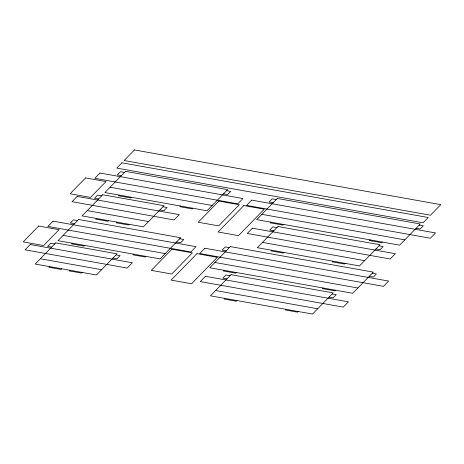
<?xml version="1.0" encoding="UTF-8"?>
<svg xmlns="http://www.w3.org/2000/svg" width="464" height="464" viewBox="0 0 464 464"><rect width="100%" height="100%" fill="white"/><g stroke="black" fill="none" stroke-linecap="round" stroke-linejoin="round"><path stroke-width="0.7" d="M49.48 266.597L48.842 267.252L61.097 269.439L61.735 268.784M72.28 243.217L71.636 243.873L83.891 246.059L84.529 245.404M96.408 218.469L95.77 219.124L108.025 221.311L108.663 220.655M119.207 195.089L118.564 195.744L130.819 197.937L131.457 197.275M69.907 270.239L69.264 270.901L81.519 273.087L82.157 272.432M116.835 222.117L116.191 222.772L128.447 224.959L129.085 224.303M133.545 254.156L132.907 254.811L145.162 257.004L145.8 256.343M180.479 206.028L179.835 206.683L192.09 208.875L192.728 208.214M224.048 270.315L223.41 270.97L235.666 273.157L236.304 272.501M270.976 222.186L270.338 222.842L282.593 225.028L283.231 224.373M224.715 298.375L224.071 299.031L236.327 301.217L236.965 300.562M271.643 250.247L270.999 250.902L283.255 253.095L283.893 252.433M285.981 309.314L285.343 309.969L297.598 312.162L298.236 311.501M332.914 261.186L332.27 261.841L344.526 264.033L345.164 263.372M323.141 288.005L322.503 288.66L334.753 290.853L335.397 290.191M370.069 239.876L369.431 240.532L381.686 242.724L382.324 242.063M124.509 172.44L120.414 171.709L117.317 174.882L121.411 175.612M226.618 190.675L230.707 191.406L227.615 194.567L223.532 193.842M276.277 199.537L272.182 198.807L269.091 201.979L273.186 202.71M419.241 225.063L423.325 225.794L420.239 228.961L416.15 228.23M110.067 187.247L212.181 205.477M261.841 214.345L404.805 239.871M101.709 195.82L97.614 195.089L94.523 198.261L98.617 198.992M162.974 206.758L167.063 207.489L163.972 210.656L159.889 209.925M276.938 227.598L272.849 226.867L269.752 230.04L273.847 230.77M379.053 245.833L383.142 246.564L380.051 249.725L375.968 249M87.273 210.627L148.538 221.566M262.502 242.405L364.617 260.635M77.575 220.568L73.486 219.837L70.389 223.01L74.484 223.741M229.349 247.666L225.255 246.935L222.163 250.108L226.258 250.838M179.69 238.803L183.779 239.534L180.687 242.695L176.604 241.97M372.314 273.192L376.397 273.922L373.311 277.089L369.222 276.358M63.139 235.376L165.254 253.605M214.913 262.473L357.877 287.999M54.781 243.948L50.686 243.217L47.595 246.39L51.69 247.121M116.046 254.887L120.135 255.618L117.044 258.784L112.961 258.054M230.011 275.726L225.922 274.995L222.824 278.168L226.919 278.899M332.125 293.961L336.209 294.692L333.123 297.853L329.04 297.128M40.345 258.755L101.61 269.694M215.574 290.534L317.689 308.763M38.669 226.038L23.2 241.906L43.622 245.555L59.096 229.686L38.669 226.038M85.596 177.909L70.128 193.778L90.55 197.426L106.024 181.557L85.596 177.909M30.235 244.528L25.073 249.818L127.194 268.053L132.35 262.763L30.235 244.528M53.029 221.154L47.873 226.438L190.837 251.964L195.994 246.674L53.029 221.154M77.163 196.4L72.001 201.689L174.122 219.924L179.278 214.635L77.163 196.4M99.957 173.026L94.801 178.315L237.765 203.835L242.921 198.546L99.957 173.026M121.904 162.812L116.748 168.101L423.098 222.795L428.255 217.506L121.904 162.812M134.45 149.947L124.137 160.521L430.488 215.221L440.8 204.641L134.45 149.947M55.813 242.887L35.183 264.045L96.454 274.984L117.085 253.825L55.813 242.887M78.607 219.507L57.983 240.665L160.097 258.895L180.728 237.742L78.607 219.507M102.741 194.758L82.111 215.917L143.382 226.855L164.012 205.697L102.741 194.758M125.535 171.378L104.91 192.537L207.025 210.766L227.656 189.614L125.535 171.378M171.941 249.214L151.31 270.367L171.732 274.015L192.363 252.857L171.941 249.214M218.869 201.086L198.238 222.239L218.66 225.887L239.291 204.728L218.869 201.086M196.922 253.675L171.135 280.117L191.557 283.765L217.343 257.317L196.922 253.675M243.849 205.546L218.063 231.988L238.484 235.637L264.271 209.189L243.849 205.546M204.804 248.246L199.642 253.535L383.455 286.352L388.612 281.068L204.804 248.246M251.732 200.123L246.575 205.407L430.383 238.223L435.539 232.94L251.732 200.123M230.382 246.604L209.751 267.763L352.715 293.283L373.346 272.13L230.382 246.604M277.31 198.476L256.685 219.634L399.649 245.16L420.274 224.002L277.31 198.476M205.465 276.312L200.309 281.596L343.273 307.122L348.429 301.832L205.465 276.312M252.393 228.184L247.237 233.473L390.201 258.993L395.357 253.704L252.393 228.184M231.043 274.665L210.418 295.823L312.533 314.053L333.164 292.9L231.043 274.665M277.971 226.536L257.346 247.695L359.461 265.924L380.091 244.772L277.971 226.536"/></g></svg>
